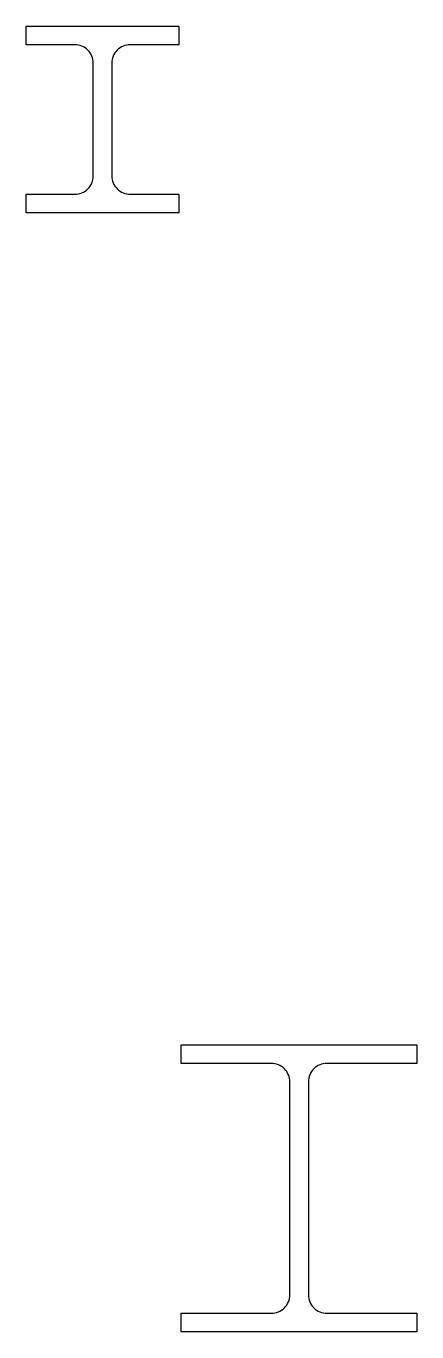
# Paper-space layout 'Layout1' of a CAD drawing. Extents: x 70472 to 74690, y 26505 to 40590.
import ezdxf

# ---------------------------------------------------------------- set-up
doc = ezdxf.new("R2010")
doc.units = 0
doc.header["$LTSCALE"] = 2500
doc.layers.add('STEEL', color=2, linetype='CONTINUOUS')

psp = doc.layouts.get("Layout1")

# ---------------------------------------------------------------- linework, layer by layer
at = {"layer": 'STEEL', "color": 0}
for points in [[(70472, 40590), (72122, 40590), (72122, 40390), (71597, 40390, 0.414214), (71397, 40190), (71397, 38976, 0.414214), (71597, 38776), (72122, 38776), (72122, 38576), (70472, 38576), (70472, 38776), (70997, 38776, 0.414214), (71197, 38976), (71197, 40190, 0.414214), (70997, 40390), (70472, 40390)], [(72147, 29601), (74690, 29601), (74690, 29401), (73718, 29401, 0.414214), (73518, 29201), (73518, 26905, 0.414214), (73718, 26705), (74690, 26705), (74690, 26505), (72147, 26505), (72147, 26705), (73118, 26705, 0.414214), (73318, 26905), (73318, 29201, 0.414214), (73118, 29401), (72147, 29401)]]:
    psp.add_lwpolyline(points, format="xyb", close=True, dxfattribs=at)

doc.saveas('drawing.dxf')
